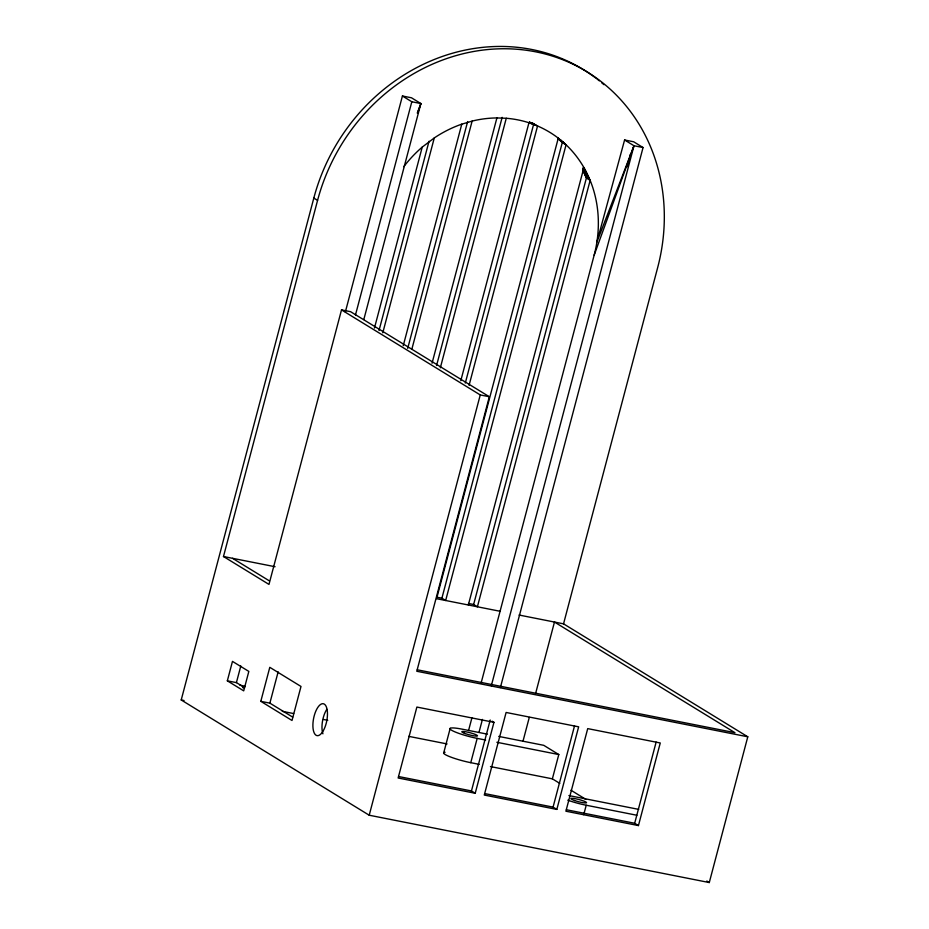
<?xml version="1.0" encoding="UTF-8"?>
<svg xmlns="http://www.w3.org/2000/svg" width="929" height="929" viewBox="0 0 929 929"><rect width="100%" height="100%" fill="white"/><g stroke="black" fill="none" stroke-linecap="round" stroke-linejoin="round"><path stroke-width="1.39" d="M519.056 615.033L563.543 623.847L747.787 736.79L709.28 882.55L369.208 815.221L181.213 699.967L313.816 198.074A190.259 171.342 -58.5 0 1 595.803 78.071M747.787 736.79L416.796 671.261L489.328 396.741L350.581 311.691L341.512 309.891L268.98 584.411L223.483 556.517L317.579 200.374A190.259 171.342 -58.5 0 1 535.754 51.838A190.259 171.342 -58.5 0 1 657.639 267.703L563.543 623.847M227.338 680.829L232.471 661.39L248.833 671.412L243.7 690.851L227.338 680.829L236.407 682.618L244.582 687.634M236.407 682.618L240.808 665.965M345.344 312.005L402.42 96.001L411.489 97.789L420.883 103.56L363.808 319.553M355.482 314.954L411.814 101.76L402.42 96.001M260.805 701.337L269.793 667.324L300.996 686.461L292.008 720.474L260.805 701.337L269.874 703.137L292.681 717.118M269.874 703.137L278.143 671.841M374.445 328.076L422.219 147.119L434.447 137.817A119.226 107.381 -58.5 0 1 461.399 124.277L472.791 120.921A119.226 107.381 -58.5 0 1 496.899 117.937L506.479 118.285A119.226 107.381 -58.5 0 1 528.752 122.686L537.554 125.984A119.226 107.381 -58.5 0 1 557.76 137.747L566.342 145.052A119.226 107.381 -58.5 0 1 583.818 167.383L590.147 180.365A119.226 107.381 -58.5 0 1 594.165 255.138L481.176 682.803M379.032 330.503L429.035 141.231M382.783 332.814L434.284 137.922M403.244 345.693L461.783 124.138M407.715 348.363L467.635 121.571M411.837 349.269L472.129 121.084M432.043 363.251L496.899 117.937M436.572 365.515L502.148 117.356M440.334 367.826L506.27 118.262M460.796 380.704L528.949 122.756M465.313 383.027L533.792 123.673M469.075 385.338L537.554 125.984L533.873 123.894M369.208 815.221L480.258 394.941L341.512 309.891M558.283 138.131L436.595 598.706L500.069 611.27M562.3 142.485L566.063 144.796L445.665 600.506L441.902 598.195L562.3 142.485L557.679 138.363L561.441 140.662M468.332 604.988L583.911 167.557M586.338 177.938L590.147 180.365L477.401 606.788L473.639 604.477L586.385 178.066L582.797 170.146L586.547 172.457M443.772 752.653L450.193 728.359M468.576 730.484L471.909 717.862M627.063 166.755L628.898 159.811M629.63 157.036L630.361 154.272M445.096 752.269A20.299 2.787 14.8 0 0 449.357 756.52A20.299 2.787 14.8 0 0 470.759 762.674L477.181 738.381L485.623 740.053M479.085 732.04L482.418 719.418M491.313 685.753L633.984 145.748L624.59 139.989L596.894 242.074L633.984 145.748L643.054 147.548L500.383 687.553M492.08 721.171L493.961 722.321L475.218 793.261L471.456 790.951L490.198 720.021M522.981 741.261L529.286 717.42M535.58 693.58L554.474 622.047L734.955 732.691L417.284 669.797M559.792 783.391L552.372 778.839L558.793 754.545L543.755 745.325L498.722 736.407M556.831 809.414L484.276 795.05L506.108 712.462L578.651 726.826L556.831 809.414L553.069 807.115L574.517 725.921M583.726 814.675L586.222 805.234L636.876 815.256M638.444 825.579L565.9 811.214L587.72 728.615L660.264 742.979L638.444 825.579L634.681 823.268L656.141 742.074M417.446 113.013L420.883 103.56L411.814 101.76M594.165 255.138L633.984 145.748M417.365 113.083L420.883 103.56M624.59 139.989L633.659 141.777L643.054 147.548M480.258 394.941L489.328 396.741M436.723 597.173L441.902 598.195M468.46 603.455L473.639 604.477M223.483 556.517L275.065 566.725M493.961 722.321L416.877 707.062L398.135 778.003L475.218 793.261M487.47 734.177L462.143 729.16A20.299 2.787 14.8 0 0 451.517 730.182A20.299 2.787 14.8 0 0 477.181 738.381M496.876 742.283L558.793 754.545M282.277 711.312L293.645 713.565M323.478 719.476L327.74 720.312M408.714 736.349L447.081 743.943M181.213 699.967L184.058 700.536M470.759 762.674L479.201 764.346M490.466 766.576L552.372 778.839M638.722 809.38L571.172 796.014A20.299 2.787 14.8 0 0 568.873 795.584M398.576 776.528L471.456 790.951M484.787 793.598L553.069 807.115M566.4 809.751L634.681 823.268M532.932 123.313L532.062 122.953L535.824 125.264M557.888 138.34L560.71 140.07M558.399 138.967L562.869 141.882M532.131 123.174L534.953 124.904M559.815 140.198L563.566 142.497M531.26 122.837L534.082 124.567M560.512 140.825L564.275 143.124M529.437 121.931L533.2 124.231M561.209 141.463L564.971 143.763M529.495 122.175L532.317 123.905M561.894 142.102L565.656 144.401M582.878 167.905L584.759 169.055M583.331 168.741L585.212 169.902M582.855 169.02L585.665 170.75M583.296 169.868L586.118 171.598M583.226 171.006L586.977 173.317M583.644 171.877L587.407 174.187M584.062 172.748L587.825 175.058M584.469 173.618L588.231 175.929M584.864 174.501L588.626 176.812M585.258 175.384L589.021 177.694M585.642 176.278L589.404 178.577M586.025 177.172L589.776 179.471M313.816 198.074L317.579 200.374M232.552 558.306L269.445 580.927M570.929 790.207L585.769 799.312M706.806 881.029L709.28 882.55M586.222 805.234A20.299 2.787 14.8 0 1 567.793 800.194M596.987 78.977A190.259 171.342 -58.5 0 1 599.344 80.835M601.655 82.727A190.259 171.342 -58.5 0 1 603.943 84.678M239.961 685.172A20.299 2.787 14.8 0 1 244.919 686.264M242.701 687.634A8.117 1.115 14.8 0 1 244.478 687.936M322.92 733.817A16.234 6.689 -78.8 0 1 326.811 709.338M403.79 166.663A119.226 107.381 -58.5 0 1 422.219 147.119M464.349 733.248A8.117 1.115 14.8 0 0 477.32 736.012A8.117 1.115 14.8 0 0 467.299 732.064A8.117 1.115 14.8 0 0 464.349 733.248M322.63 731.808A16.234 6.689 -78.8 0 0 324.906 704.6A16.234 6.689 -78.8 0 0 313.015 722.611A16.234 6.689 -78.8 0 0 322.63 731.808M574.517 800.508A8.117 1.115 14.8 0 0 586.547 802.691A8.117 1.115 14.8 0 0 575.039 798.65A8.117 1.115 14.8 0 0 574.517 800.508"/></g></svg>
